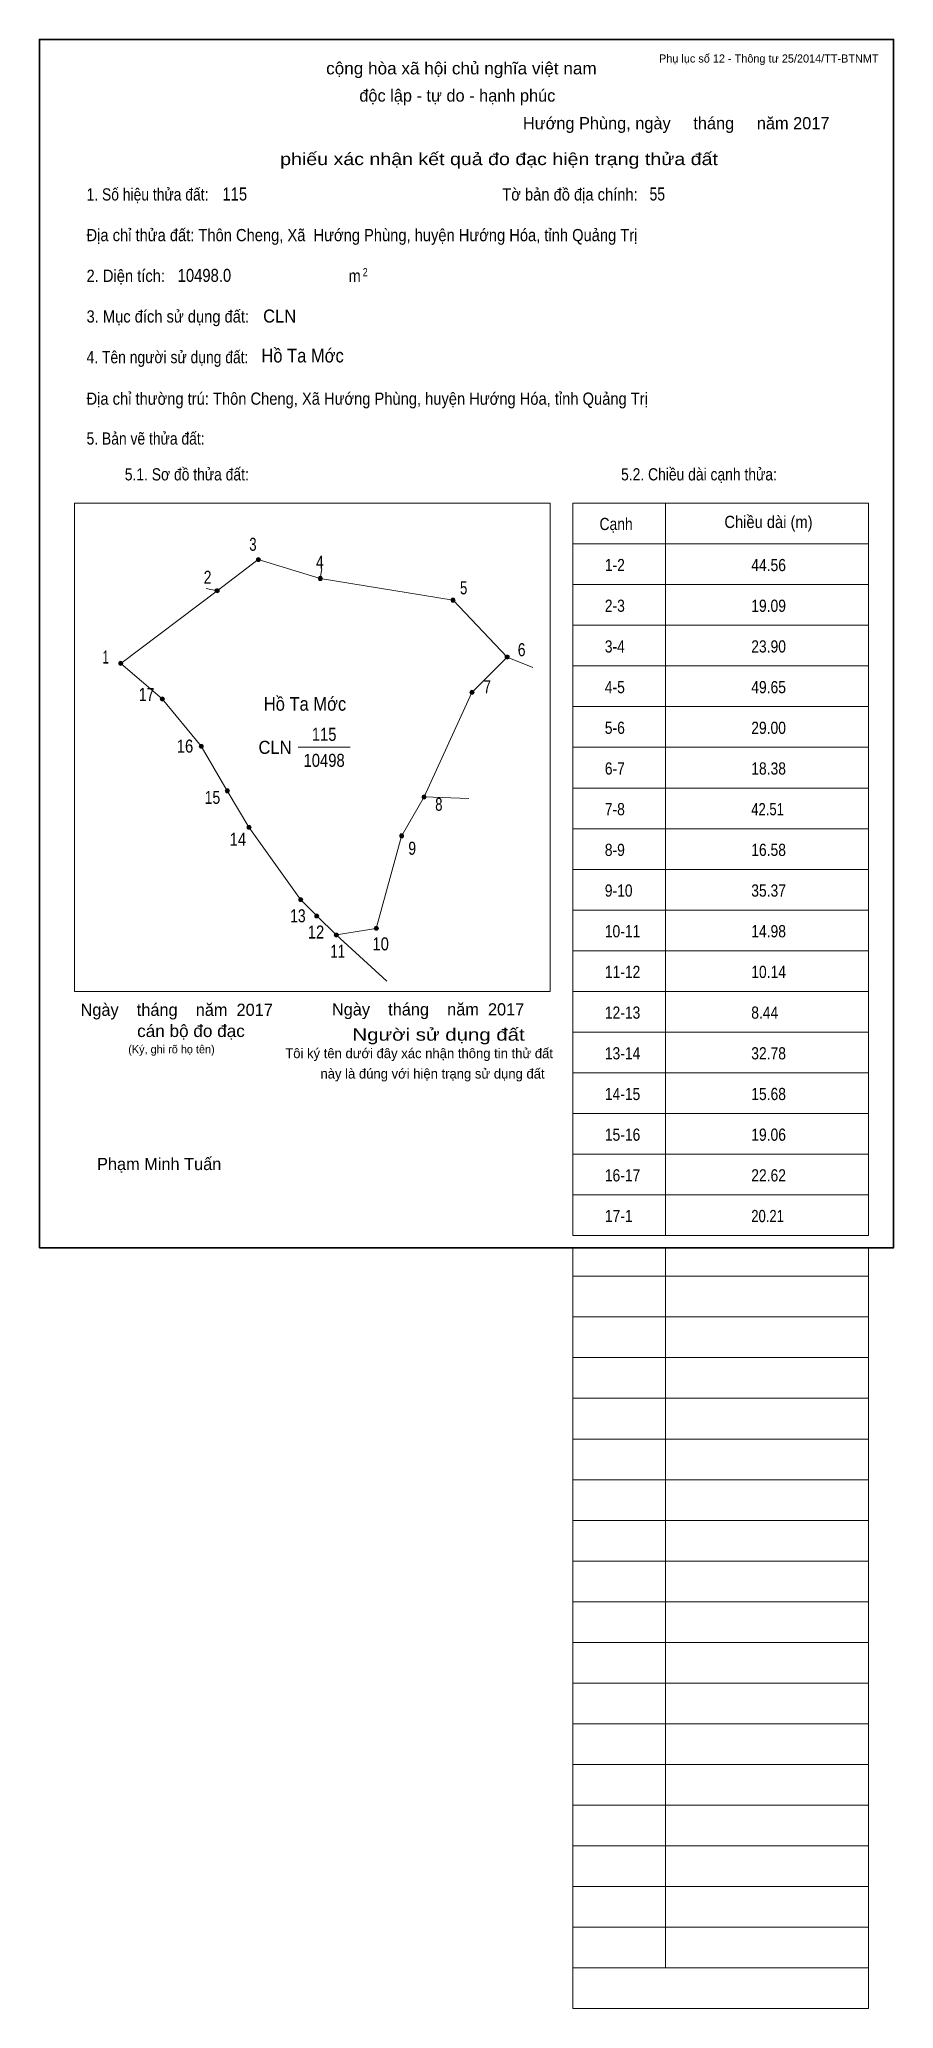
# Model space of a CAD drawing. Header units: centimetres. Extents: x 0 to 21, y -18.7 to 29.7.
import ezdxf
from ezdxf.enums import TextEntityAlignment as Align

# ---------------------------------------------------------------- set-up
doc = ezdxf.new("R2010")
doc.units = ezdxf.units.CM
doc.header["$LTSCALE"] = 0.12
for name, color, linetype in [('2', 7, 'Continuous'), ('30', 7, 'Continuous'), ('34', 7, 'Continuous')]:
    doc.layers.add(name, color=color, linetype=linetype)
for name, color, linetype, lineweight in [('32', 7, 'Continuous', 13), ('33', 7, 'Continuous', 13), ('6', 7, 'Continuous', 13), ('63', 7, 'Continuous', 13)]:
    doc.layers.add(name, color=color, linetype=linetype, lineweight=lineweight)

msp = doc.modelspace()

# ---------------------------------------------------------------- hatches: boundary and pattern name
at = {"layer": '32'}
for points in [[(5.4352, 16.9145, 1), (5.3352, 16.9145, 1)], [(6.9565, 16.4491, 1), (6.8565, 16.4491, 1)], [(4.4198, 16.1495, 1), (4.3198, 16.1495, 1)], [(10.2188, 15.9165, 1), (10.1188, 15.9165, 1)], [(11.5503, 14.5184, 1), (11.4503, 14.5184, 1)], [(2.0503, 14.3639, 1), (1.9503, 14.3639, 1)], [(10.6848, 13.6529, 1), (10.5848, 13.6529, 1)], [(3.0723, 13.4884, 1), (2.9723, 13.4884, 1)], [(4.0297, 12.326, 1), (3.9297, 12.326, 1)], [(4.6702, 11.2308, 1), (4.5702, 11.2308, 1)], [(9.5071, 11.0796, 1), (9.4071, 11.0796, 1)], [(5.2061, 10.3346, 1), (5.1061, 10.3346, 1)], [(8.9538, 10.1242, 1), (8.8538, 10.1242, 1)], [(6.4744, 8.5583, 1), (6.3744, 8.5583, 1)], [(6.8679, 8.1575, 1), (6.7679, 8.1575, 1)], [(8.334, 7.8526, 1), (8.234, 7.8526, 1)], [(7.3506, 7.6855, 1), (7.2506, 7.6855, 1)]]:
    msp.add_hatch(color=256, dxfattribs=at).paths.add_polyline_path(points)

# ---------------------------------------------------------------- linework, layer by layer
for centre in [(5.3852, 16.9145), (6.9065, 16.4491), (4.3698, 16.1495), (10.1688, 15.9165), (11.5003, 14.5184), (2.0003, 14.3639), (10.6348, 13.6529), (3.0223, 13.4884), (3.9797, 12.326), (4.6202, 11.2308), (9.4571, 11.0796), (5.1561, 10.3346), (8.9038, 10.1242), (6.4244, 8.5583), (6.8179, 8.1575), (8.284, 7.8526), (7.3006, 7.6855)]:
    msp.add_circle(centre, 0.05, dxfattribs=at)
at = {"layer": '33'}
msp.add_line((6.36, 12.3), (7.64, 12.3), dxfattribs=at)
at = {"layer": '6'}
for p, q in [((5.38, 16.92), (6.9, 16.45)), ((6.94, 16.69), (6.9, 16.45)), ((4.1, 16.2), (4.37, 16.15)), ((11.5, 14.52), (12.13, 14.26)), ((9.46, 11.08), (10.56, 11.04)), ((8.54, 6.55), (7.3, 7.69))]:
    msp.add_line(p, q, dxfattribs=at)
for points in [[(5.38, 16.92), (4.37, 16.15), (2, 14.36)], [(6.9, 16.45), (10.17, 15.92), (11.5, 14.52)], [(11.5, 14.52), (10.63, 13.65), (9.46, 11.08)], [(2, 14.36), (3.02, 13.49), (3.98, 12.33)], [(3.98, 12.33), (4.62, 11.23), (5.15, 10.34), (6.42, 8.56), (6.82, 8.16), (7.3, 7.69)], [(9.46, 11.08), (8.9, 10.12), (8.28, 7.85), (7.3, 7.69)]]:
    msp.add_lwpolyline(points, dxfattribs=at)
at = {"layer": '63'}
for p, q in [((0.86, 18.3), (12.56, 18.3)), ((0.86, 6.3), (0.86, 18.3)), ((12.56, 6.3), (12.56, 18.3)), ((13.11, 18.3), (20.38, 18.3)), ((13.11, 0.3), (13.11, 18.3)), ((15.39, 0.3), (15.39, 18.3)), ((20.38, 0.3), (20.38, 18.3)), ((13.11, 17.3), (20.38, 17.3)), ((13.11, 16.3), (20.38, 16.3)), ((13.11, 15.3), (20.38, 15.3)), ((13.11, 14.3), (20.38, 14.3)), ((13.11, 13.3), (20.38, 13.3)), ((13.11, 12.3), (20.38, 12.3)), ((13.11, 11.3), (20.38, 11.3)), ((13.11, 10.3), (20.38, 10.3)), ((13.11, 9.3), (20.38, 9.3)), ((13.11, 8.3), (20.38, 8.3)), ((13.11, 7.3), (20.38, 7.3)), ((0.86, 6.3), (12.56, 6.3)), ((13.11, 6.3), (20.38, 6.3)), ((13.11, 5.3), (20.38, 5.3)), ((13.11, 4.3), (20.38, 4.3)), ((13.11, 3.3), (20.38, 3.3)), ((13.11, 2.3), (20.38, 2.3)), ((13.11, 1.3), (20.38, 1.3)), ((13.11, 0.3), (20.38, 0.3)), ((13.11, -18.7), (13.11, 0)), ((15.39, -17.7), (15.39, 0)), ((20.38, -18.7), (20.38, 0)), ((13.11, -0.7), (20.38, -0.7)), ((13.11, -0.7), (20.38, -0.7)), ((13.11, -1.7), (20.38, -1.7)), ((13.11, -2.7), (20.38, -2.7)), ((13.11, -3.7), (20.38, -3.7)), ((13.11, -4.7), (20.38, -4.7)), ((13.11, -5.7), (20.38, -5.7)), ((13.11, -6.7), (20.38, -6.7)), ((13.11, -7.7), (20.38, -7.7)), ((13.11, -8.7), (20.38, -8.7)), ((13.11, -9.7), (20.38, -9.7)), ((13.11, -10.7), (20.38, -10.7)), ((13.11, -11.7), (20.38, -11.7)), ((13.11, -12.7), (20.38, -12.7)), ((13.11, -13.7), (20.38, -13.7)), ((13.11, -14.7), (20.38, -14.7)), ((13.11, -15.7), (20.38, -15.7)), ((13.11, -16.7), (20.38, -16.7)), ((13.11, -17.7), (20.38, -17.7)), ((13.11, -18.7), (20.38, -18.7))]:
    msp.add_line(p, q, dxfattribs=at)
at = {"layer": '63', "lineweight": 35}
msp.add_lwpolyline([(0, 0), (0, 29.7), (21, 29.7), (21, 0)], close=True, dxfattribs=at)

# ---------------------------------------------------------------- texts
at = {"layer": '2', "width": 0.9}
for p in [(6.47, 21.76), (6.53, 13.2)]:
    msp.add_text('Hồ Ta Mớc', height=0.3374, dxfattribs=at).set_placement(p, align=Align.CENTER)
at = {"layer": '30'}
for s, width, p in [('1-2', 0.85, (13.9, 16.63)), ('44.56', 0.85, (17.5, 16.63)), ('2-3', 0.85, (13.9, 15.63)), ('19.09', 0.85, (17.5, 15.63)), ('3-4', 0.85, (13.9, 14.63)), ('23.90', 0.85, (17.5, 14.63)), ('4-5', 0.85, (13.9, 13.63)), ('49.65', 0.85, (17.5, 13.63)), ('5-6', 0.85, (13.9, 12.63)), ('29.00', 0.85, (17.5, 12.63)), ('6-7', 0.85, (13.9, 11.63)), ('18.38', 0.85, (17.5, 11.63)), ('7-8', 0.85, (13.9, 10.63)), ('42.51', 0.8, (17.5, 10.63)), ('8-9', 0.85, (13.9, 9.63)), ('16.58', 0.85, (17.5, 9.63)), ('9-10', 0.85, (13.9, 8.63)), ('35.37', 0.85, (17.5, 8.63)), ('10-11', 0.85, (13.9, 7.63)), ('14.98', 0.85, (17.5, 7.63)), ('11-12', 0.85, (13.9, 6.63)), ('10.14', 0.85, (17.5, 6.63)), ('12-13', 0.85, (13.9, 5.63)), ('8.44', 0.85, (17.5, 5.63)), ('13-14', 0.85, (13.9, 4.63)), ('32.78', 0.85, (17.5, 4.63)), ('14-15', 0.85, (13.9, 3.63)), ('15.68', 0.85, (17.5, 3.63)), ('15-16', 0.85, (13.9, 2.63)), ('19.06', 0.85, (17.5, 2.63)), ('16-17', 0.85, (13.9, 1.63)), ('22.62', 0.85, (17.5, 1.63)), ('17-1', 0.85, (13.9, 0.63)), ('20.21', 0.8, (17.5, 0.63))]:
    msp.add_text(s, height=0.3, dxfattribs=dict(at, width=width)).set_placement(p)
at = {"layer": '32'}
for s, width, p in [('3', 0.75, (5.25, 17.13)), ('4', 0.8, (6.895, 16.69)), ('2', 0.8, (4.135, 16.32)), ('5', 0.75, (10.43, 16.06)), ('1', 0.65, (1.63, 14.36)), ('6', 0.8, (11.855, 14.54)), ('17', 0.8, (2.635, 13.44)), ('7', 0.75, (11.01, 13.63)), ('16', 0.85, (3.58, 12.17)), ('15', 0.8, (4.255, 10.91)), ('8', 0.75, (9.82, 10.74)), ('14', 0.85, (4.88, 9.88)), ('9', 0.8, (9.165, 9.66)), ('13', 0.8, (6.355, 8)), ('12', 0.85, (6.8, 7.6)), ('11', 0.75, (7.335, 7.13)), ('10', 0.85, (8.39, 7.31))]:
    msp.add_text(s, height=0.32, dxfattribs=dict(at, width=width)).set_placement(p, align=Align.CENTER)
at = {"layer": '33', "width": 0.85}
for s, p in [('115', (7, 12.46)), ('10498', (7, 11.82))]:
    msp.add_text(s, height=0.32, dxfattribs=at).set_placement(p, align=Align.CENTER)
at = {"layer": '33', "width": 0.95}
msp.add_text('CLN', height=0.32, dxfattribs=at).set_placement((6.2, 12.14), align=Align.RIGHT)
at = {"layer": '34'}
for s, width, p in [('115', 0.85, (4.5, 25.74)), ('55', 0.8, (15, 25.74)), ('10498.0', 0.85, (3.4, 23.74)), ('CLN', 0.95, (5.5, 22.74))]:
    msp.add_text(s, height=0.32, dxfattribs=dict(at, width=width)).set_placement(p)
at = {"layer": '63', "width": 1.05}
msp.add_text('cộng hòa xã hội chủ nghĩa việt nam', height=0.3, dxfattribs=at).set_placement((10.375, 28.84), align=Align.CENTER)
at = {"layer": '63'}
for s, height, p in [('Phụ lục số 12 - Thông tư 25/2014/TT-BTNMT', 0.2, (20.63, 29.13)), ('Ngày    tháng    năm  2017', 0.3, (5.74, 5.7)), ('Ngày    tháng    năm  2017', 0.3, (11.92, 5.71)), ('(Ký, ghi rõ họ tên)', 0.2, (4.31, 4.78))]:
    msp.add_text(s, height=height, dxfattribs=at).set_placement(p, align=Align.RIGHT)
for s, height, p in [('độc lập - tự do - hạnh phúc', 0.3, (10.275, 28.17)), ('Hướng Phùng, ngày     tháng     năm 2017', 0.3, (15.655, 27.49)), ('Tôi ký tên dưới đây xác nhận thông tin thử đất', 0.24, (9.335, 4.66)), ('này là đúng với hiện trạng sử dụng đất', 0.24, (9.665, 4.16)), ('Phạm Minh Tuấn', 0.3, (2.945, 1.91))]:
    msp.add_text(s, height=height, dxfattribs=at).set_placement(p, align=Align.CENTER)
for s, width, p in [('phiếu xác nhận kết quả đo đạc hiện trạng thửa đất', 1.2, (16.68, 26.61)), ('cán bộ đo đạc', 1.05, (5.05, 5.18)), ('Người sử dụng đất', 1.25, (11.93, 5.09))]:
    msp.add_text(s, height=0.3, dxfattribs=dict(at, width=width)).set_placement(p, align=Align.RIGHT)
for s, height, width, p in [('1. Số hiệu thửa đất:', 0.3, 0.85, (1.16, 25.74)), ('Tờ bản đồ địa chính:', 0.3, 0.9, (11.38, 25.74)), ('Địa chỉ thửa đất: Thôn Cheng, Xã  Hướng Phùng, huyện Hướng Hóa, tỉnh Quảng Trị', 0.3, 0.9, (1.16, 24.74)), ('2. Diện tích:', 0.3, 0.9, (1.16, 23.74)), ('m', 0.3, 0.9, (7.6, 23.74)), ('2', 0.2, 0.8, (7.95, 23.88)), ('3. Mục đích sử dụng đất:', 0.3, 0.9, (1.16, 22.74)), ('4. Tên người sử dụng đất:', 0.3, 0.85, (1.16, 21.74)), ('Địa chỉ thường trú: Thôn Cheng, Xã Hướng Phùng, huyện Hướng Hóa, tỉnh Quảng Trị', 0.3, 0.9, (1.16, 20.72)), ('5. Bản vẽ thửa đất:', 0.3, 0.85, (1.16, 19.74)), ('5.1. Sơ đồ thửa đất:', 0.3, 0.85, (2.1, 18.86)), ('5.2. Chiều dài cạnh thửa:', 0.3, 0.85, (14.3, 18.86)), ('Cạnh', 0.3, 0.85, (13.77, 17.64)), ('Chiều dài (m)', 0.3, 0.9, (16.84, 17.69))]:
    msp.add_text(s, height=height, dxfattribs=dict(at, width=width)).set_placement(p)

doc.saveas('drawing.dxf')
